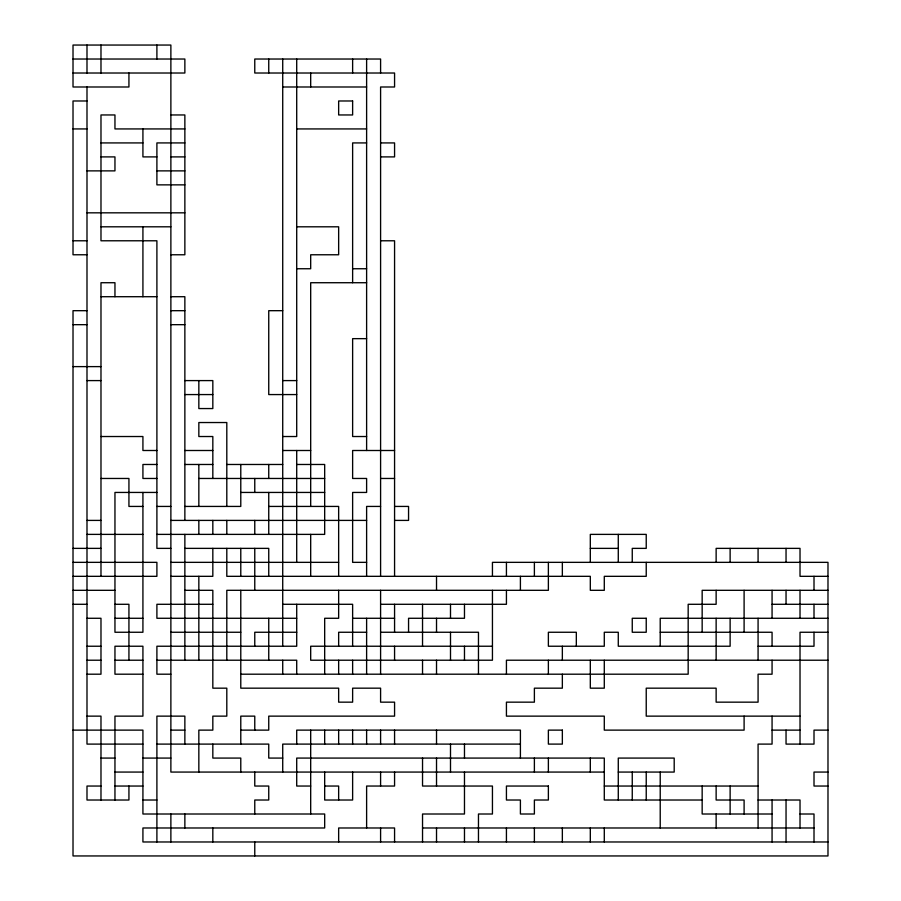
<?xml version="1.0" encoding="UTF-8"?>
<svg xmlns="http://www.w3.org/2000/svg" width="901" height="901" viewBox="0 0 901 901"><rect width="100%" height="100%" fill="white"/><g stroke="black" fill="none" stroke-linecap="round" stroke-linejoin="round"><path stroke-width="1.35" d="M73.015 59.027L184.863 59.027L184.863 73.015L73.015 73.015M282.723 86.992L366.617 86.992M86.992 100.98L73.015 100.98L73.015 254.769L86.992 254.769M170.875 114.956L184.863 114.956L184.863 254.769L170.875 254.769M73.015 128.933L86.992 128.933M184.863 128.933L114.956 128.933L114.956 114.956L100.98 114.956L100.98 240.781L156.898 240.781L156.898 548.371L170.875 548.371M296.711 128.933L366.617 128.933M100.98 142.921L142.921 142.921M184.863 142.921L156.898 142.921L156.898 184.863L184.863 184.863M366.617 142.921L352.629 142.921L352.629 282.723M380.594 142.921L394.57 142.921L394.57 156.898L380.594 156.898M100.98 156.898L114.956 156.898L114.956 170.875L86.992 170.875M156.898 156.898L142.921 156.898L142.921 128.933M170.875 156.898L184.863 156.898M156.898 170.875L184.863 170.875M86.992 212.827L184.863 212.827M100.98 226.804L170.875 226.804M296.711 226.804L338.652 226.804L338.652 254.769L310.687 254.769L310.687 268.746L296.711 268.746M73.015 240.781L86.992 240.781M380.594 240.781L394.57 240.781L394.57 576.325M352.629 268.746L366.617 268.746M366.617 282.723L310.687 282.723L310.687 506.43M100.98 296.711L156.898 296.711M170.875 296.711L184.863 296.711L184.863 520.406M86.992 310.687L73.015 310.687L73.015 855.95L827.985 855.95L827.985 562.348L492.442 562.348L492.442 576.325M170.875 310.687L184.863 310.687M282.723 310.687L268.746 310.687L268.746 394.57L296.711 394.57M73.015 324.675L86.992 324.675M170.875 324.675L184.863 324.675M366.617 338.652L352.629 338.652L352.629 436.523L366.617 436.523M73.015 366.617L100.98 366.617M86.992 380.594L100.98 380.594M184.863 380.594L212.827 380.594L212.827 408.558L198.839 408.558L198.839 380.594M282.723 380.594L296.711 380.594M184.863 394.57L212.827 394.57M100.98 436.523L142.921 436.523L142.921 450.5L156.898 450.5M282.723 436.523L296.711 436.523L296.711 59.027M184.863 450.5L212.827 450.5M282.723 450.5L310.687 450.5M394.57 450.5L352.629 450.5L352.629 478.465L366.617 478.465L366.617 492.442L352.629 492.442L352.629 562.348L366.617 562.348M156.898 464.477L142.921 464.477L142.921 478.465L156.898 478.465M184.863 464.477L212.827 464.477M226.804 464.477L282.723 464.477M296.711 464.477L324.675 464.477L324.675 534.383L156.898 534.383M100.98 478.465L128.933 478.465L128.933 506.43L142.921 506.43M198.839 478.465L324.675 478.465M380.594 478.465L394.57 478.465M156.898 492.442L114.956 492.442L114.956 632.254L142.921 632.254L142.921 492.442M240.781 492.442L324.675 492.442M156.898 506.43L170.875 506.43M184.863 506.43L240.781 506.43L240.781 464.477M268.746 506.43L338.652 506.43L338.652 576.325M380.594 506.43L366.617 506.43L366.617 576.325M394.57 506.43L408.558 506.43L408.558 520.406L394.57 520.406M86.992 520.406L100.98 520.406M170.875 520.406L366.617 520.406M86.992 534.383L142.921 534.383M73.015 548.371L100.98 548.371M184.863 548.371L268.746 548.371L268.746 576.325M590.313 548.371L618.277 548.371M73.015 562.348L156.898 562.348L156.898 576.325L73.015 576.325M170.875 562.348L338.652 562.348M170.875 576.325L212.827 576.325L212.827 548.371M827.985 576.325L800.02 576.325L800.02 548.371L716.137 548.371L716.137 562.348M73.015 590.313L114.956 590.313M184.863 590.313L212.827 590.313L212.827 688.173L226.804 688.173L226.804 716.137L212.827 716.137L212.827 730.125L198.839 730.125L198.839 772.067M827.985 590.313L702.161 590.313L702.161 632.254M73.015 604.289L86.992 604.289M114.956 604.289L128.933 604.289L128.933 660.219M212.827 604.289L156.898 604.289L156.898 618.277L296.711 618.277M282.723 604.289L352.629 604.289L352.629 646.231M380.594 604.289L506.43 604.289L506.43 590.313M772.067 604.289L827.985 604.289M86.992 618.277L100.98 618.277L100.98 674.196L86.992 674.196M114.956 618.277L142.921 618.277M352.629 618.277L394.57 618.277M827.985 618.277L660.219 618.277L660.219 646.231M170.875 632.254L240.781 632.254M296.711 632.254L254.769 632.254L254.769 646.231M366.617 632.254L338.652 632.254L338.652 646.231M380.594 632.254L478.465 632.254L478.465 674.196M660.219 632.254L772.067 632.254L772.067 646.231M827.985 632.254L800.02 632.254L800.02 744.102M86.992 646.231L100.98 646.231M492.442 646.231L310.687 646.231L310.687 660.219L492.442 660.219L492.442 590.313M758.079 646.231L814.008 646.231L814.008 632.254M86.992 660.219L100.98 660.219M114.956 660.219L142.921 660.219M156.898 660.219L296.711 660.219L296.711 674.196M827.985 660.219L506.43 660.219L506.43 674.196M142.921 674.196L114.956 674.196L114.956 646.231L142.921 646.231L142.921 716.137L114.956 716.137L114.956 800.02M170.875 674.196L156.898 674.196L156.898 646.231L296.711 646.231L296.711 604.289M240.781 674.196L688.173 674.196L688.173 604.289L716.137 604.289L716.137 590.313M86.992 716.137L100.98 716.137L100.98 800.02M800.02 716.137L646.231 716.137L646.231 688.173L716.137 688.173L716.137 702.161L758.079 702.161L758.079 674.196L772.067 674.196L772.067 660.219M73.015 730.125L142.921 730.125L142.921 814.008L324.675 814.008L324.675 827.985L142.921 827.985L142.921 841.973L827.985 841.973M170.875 730.125L184.863 730.125M240.781 730.125L268.746 730.125L268.746 716.137L394.57 716.137L394.57 702.161L380.594 702.161L380.594 688.173L352.629 688.173L352.629 702.161L338.652 702.161L338.652 688.173L240.781 688.173L240.781 590.313M772.067 730.125L800.02 730.125M827.985 730.125L814.008 730.125L814.008 744.102L786.044 744.102L786.044 730.125M142.921 744.102L86.992 744.102L86.992 86.992M156.898 744.102L268.746 744.102L268.746 758.079L282.723 758.079M520.406 744.102L282.723 744.102L282.723 772.067M100.98 758.079L114.956 758.079M142.921 758.079L170.875 758.079M114.956 772.067L142.921 772.067M604.289 772.067L170.875 772.067L170.875 45.05L73.015 45.05L73.015 86.992L128.933 86.992L128.933 73.015M618.277 772.067L674.196 772.067L674.196 758.079L618.277 758.079L618.277 800.02M827.985 772.067L814.008 772.067L814.008 786.044L827.985 786.044M100.98 786.044L86.992 786.044L86.992 800.02L128.933 800.02L128.933 786.044M114.956 786.044L142.921 786.044M310.687 786.044L296.711 786.044L296.711 758.079L604.289 758.079L604.289 800.02L702.161 800.02M324.675 786.044L338.652 786.044L338.652 800.02M604.289 786.044L758.079 786.044M142.921 800.02L156.898 800.02M758.079 800.02L800.02 800.02L800.02 827.985M772.067 814.008L702.161 814.008L702.161 786.044M800.02 814.008L814.008 814.008L814.008 841.973M422.535 827.985L814.008 827.985M814.008 576.325L814.008 590.313M814.008 604.289L814.008 618.277M800.02 590.313L800.02 618.277M786.044 548.371L786.044 562.348M786.044 590.313L786.044 604.289M786.044 800.02L786.044 841.973M772.067 590.313L772.067 618.277M772.067 716.137L772.067 744.102L758.079 744.102L758.079 827.985M772.067 800.02L772.067 841.973M758.079 548.371L758.079 562.348M758.079 618.277L758.079 660.219M744.102 590.313L744.102 632.254M744.102 716.137L744.102 730.125L604.289 730.125L604.289 716.137L506.43 716.137L506.43 702.161L534.383 702.161L534.383 688.173L562.348 688.173L562.348 674.196M744.102 814.008L744.102 800.02L716.137 800.02L716.137 786.044M730.125 548.371L730.125 562.348M730.125 618.277L730.125 646.231L618.277 646.231L618.277 632.254L604.289 632.254L604.289 646.231L548.371 646.231L548.371 632.254L576.325 632.254L576.325 646.231M730.125 786.044L730.125 814.008M716.137 618.277L716.137 660.219M716.137 814.008L716.137 827.985M660.219 772.067L660.219 827.985M646.231 562.348L646.231 576.325L604.289 576.325L604.289 590.313L590.313 590.313L590.313 576.325L226.804 576.325L226.804 548.371M646.231 772.067L646.231 800.02M632.254 562.348L632.254 548.371L646.231 548.371L646.231 534.383L590.313 534.383L590.313 562.348M632.254 772.067L632.254 800.02M618.277 534.383L618.277 562.348M604.289 660.219L604.289 688.173L590.313 688.173L590.313 660.219M604.289 827.985L604.289 841.973M590.313 758.079L590.313 772.067M590.313 827.985L590.313 841.973M562.348 562.348L562.348 576.325M562.348 646.231L562.348 660.219M562.348 827.985L562.348 841.973M548.371 562.348L548.371 590.313L226.804 590.313L226.804 660.219M548.371 660.219L548.371 674.196M548.371 758.079L548.371 772.067M534.383 562.348L534.383 576.325M534.383 758.079L534.383 772.067M534.383 827.985L534.383 841.973M520.406 576.325L520.406 590.313M520.406 758.079L520.406 730.125L296.711 730.125L296.711 744.102M506.43 562.348L506.43 576.325M506.43 827.985L506.43 841.973M478.465 841.973L478.465 814.008L492.442 814.008L492.442 786.044L422.535 786.044L422.535 758.079M464.477 604.289L464.477 618.277L408.558 618.277L408.558 632.254M464.477 646.231L464.477 660.219M464.477 744.102L464.477 758.079M464.477 772.067L464.477 814.008L422.535 814.008L422.535 841.973M464.477 827.985L464.477 841.973M450.5 604.289L450.5 618.277M450.5 632.254L450.5 660.219M450.5 744.102L450.5 772.067M436.523 576.325L436.523 590.313M436.523 618.277L436.523 632.254M436.523 660.219L436.523 674.196M436.523 730.125L436.523 744.102M436.523 758.079L436.523 786.044M436.523 827.985L436.523 841.973M422.535 604.289L422.535 646.231M422.535 660.219L422.535 674.196M394.57 604.289L394.57 632.254M394.57 646.231L394.57 660.219M394.57 730.125L394.57 744.102M394.57 772.067L394.57 786.044L366.617 786.044L366.617 827.985M394.57 841.973L394.57 827.985L338.652 827.985L338.652 841.973M380.594 73.015L380.594 59.027L254.769 59.027L254.769 73.015L394.57 73.015L394.57 86.992L380.594 86.992L380.594 576.325M380.594 590.313L380.594 674.196M380.594 730.125L380.594 744.102M380.594 772.067L380.594 786.044M380.594 827.985L380.594 841.973M366.617 59.027L366.617 450.5M366.617 618.277L366.617 674.196M366.617 730.125L366.617 744.102M352.629 59.027L352.629 73.015M352.629 660.219L352.629 674.196M352.629 730.125L352.629 744.102M352.629 772.067L352.629 800.02L324.675 800.02L324.675 772.067M338.652 590.313L338.652 618.277L324.675 618.277L324.675 674.196M338.652 660.219L338.652 674.196M338.652 730.125L338.652 744.102M324.675 730.125L324.675 744.102M310.687 73.015L310.687 86.992M310.687 534.383L310.687 576.325M310.687 730.125L310.687 814.008M296.711 450.5L296.711 562.348M282.723 59.027L282.723 646.231M282.723 660.219L282.723 674.196M268.746 59.027L268.746 73.015M268.746 464.477L268.746 478.465M268.746 492.442L268.746 534.383M268.746 618.277L268.746 660.219M254.769 478.465L254.769 492.442M254.769 520.406L254.769 534.383M254.769 548.371L254.769 590.313M254.769 730.125L254.769 716.137L240.781 716.137L240.781 744.102M254.769 772.067L254.769 786.044L268.746 786.044L268.746 800.02L254.769 800.02L254.769 814.008M254.769 841.973L254.769 855.95M240.781 548.371L240.781 576.325M240.781 772.067L240.781 758.079L212.827 758.079L212.827 744.102M226.804 506.43L226.804 422.535L198.839 422.535L198.839 436.523L212.827 436.523L212.827 478.465M226.804 520.406L226.804 534.383M212.827 520.406L212.827 534.383M212.827 827.985L212.827 841.973M198.839 464.477L198.839 506.43M198.839 520.406L198.839 534.383M198.839 576.325L198.839 660.219M184.863 534.383L184.863 660.219M184.863 744.102L184.863 716.137L156.898 716.137L156.898 841.973M184.863 814.008L184.863 827.985M170.875 814.008L170.875 841.973M156.898 45.05L156.898 59.027M142.921 226.804L142.921 296.711M114.956 296.711L114.956 282.723L100.98 282.723L100.98 576.325M100.98 45.05L100.98 73.015M86.992 45.05L86.992 73.015M352.629 100.98L338.652 100.98L338.652 114.956L352.629 114.956L352.629 100.98M646.231 618.277L632.254 618.277L632.254 632.254L646.231 632.254L646.231 618.277M562.348 730.125L548.371 730.125L548.371 744.102L562.348 744.102L562.348 730.125M548.371 786.044L506.43 786.044L506.43 800.02L520.406 800.02L520.406 814.008L534.383 814.008L534.383 800.02L548.371 800.02L548.371 786.044"/></g></svg>
